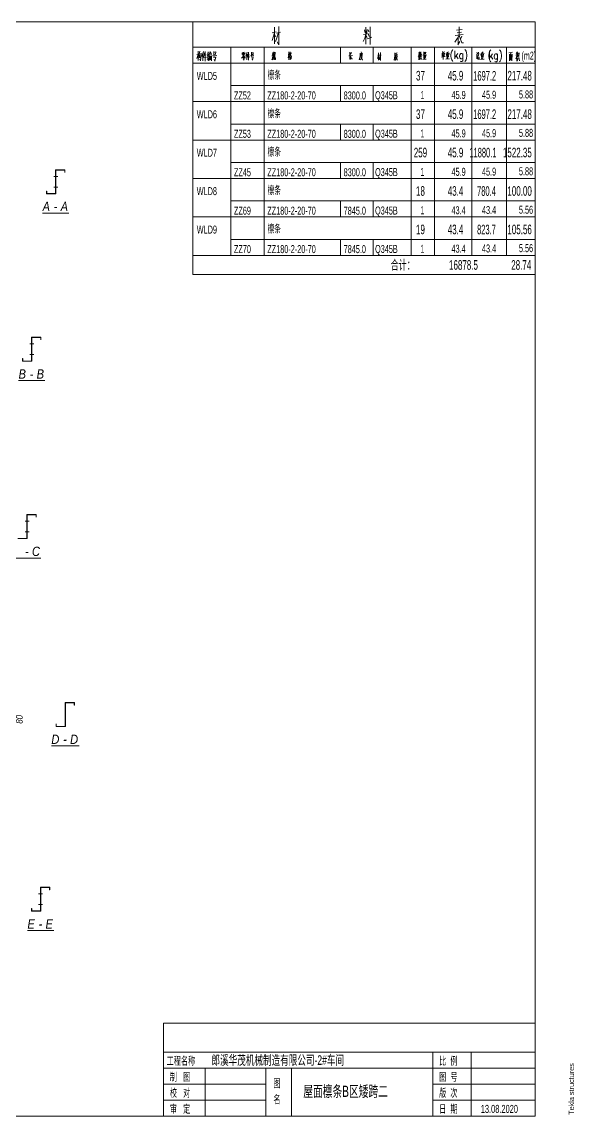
# Model space of a CAD drawing. Extents: x 857 to 4439, y -1249 to 4637.
# Drawn here: x 3048.7 to 3255.3, y 4227.2 to 4637.2 of the extents above; entities that cross this region are included whole.
import ezdxf

# ---------------------------------------------------------------- set-up
doc = ezdxf.new("R2010")
doc.units = 0
doc.header["$LTSCALE"] = 1000
doc.header["$MEASUREMENT"] = 0
doc.linetypes.add('XKITLINE00', pattern=[0])
for name, color, linetype, lineweight in [('Bolt', 7, 'Continuous', 0), ('DrawingSheet', 5, 'Continuous', 0), ('OtherObjectType', 1, 'Continuous', 0), ('Part', 2, 'Continuous', 0), ('Z-DIMENSIONS', 1, 'Continuous', 0)]:
    doc.layers.add(name, color=color, linetype=linetype, lineweight=lineweight)
doc.styles.add('Arial', font='arial.ttf')
doc.styles.add('Arial Italic', font='ariali.ttf')
doc.styles.add('宋体', font='arial.ttf')

# ---------------------------------------------------------------- blocks, each defined once
blk = doc.blocks.new('屋面檩条B区矮跨二')
at = {"layer": 'Bolt', "color": 3, "linetype": 'XKITLINE00', "lineweight": 0}
for p, q in [((408.76, 357.08), (410.26, 357.08)), ((409.46, 357.43), (409.56, 357.43)), ((409.46, 357.43), (409.56, 357.43)), ((409.46, 357.08), (409.56, 357.08)), ((409.46, 356.73), (409.56, 356.73)), ((409.46, 356.73), (409.56, 356.73)), ((408.76, 353.08), (410.26, 353.08)), ((409.46, 353.43), (409.56, 353.43)), ((409.46, 353.43), (409.56, 353.43)), ((409.46, 353.08), (409.56, 353.08)), ((409.46, 352.73), (409.56, 352.73)), ((409.46, 352.73), (409.56, 352.73)), ((399.77, 294.32), (401.27, 294.32)), ((400.47, 294.67), (400.57, 294.67)), ((400.47, 294.67), (400.57, 294.67)), ((400.47, 294.32), (400.57, 294.32)), ((400.47, 293.97), (400.57, 293.97)), ((400.47, 293.97), (400.57, 293.97)), ((399.77, 290.32), (401.27, 290.32)), ((400.47, 290.67), (400.57, 290.67)), ((400.47, 290.67), (400.57, 290.67)), ((400.47, 290.32), (400.57, 290.32)), ((400.47, 289.97), (400.57, 289.97)), ((400.47, 289.97), (400.57, 289.97)), ((398.02, 227.87), (399.52, 227.87)), ((398.72, 228.22), (398.82, 228.22)), ((398.72, 228.22), (398.82, 228.22)), ((398.72, 227.87), (398.82, 227.87)), ((398.72, 227.52), (398.82, 227.52)), ((398.72, 227.52), (398.82, 227.52)), ((398.02, 223.87), (399.52, 223.87)), ((398.72, 224.22), (398.82, 224.22)), ((398.72, 224.22), (398.82, 224.22)), ((398.72, 223.87), (398.82, 223.87)), ((398.72, 223.52), (398.82, 223.52)), ((398.72, 223.52), (398.82, 223.52)), ((403.09, 88.26), (404.59, 88.26)), ((403.79, 88.61), (403.89, 88.61)), ((403.79, 87.91), (403.89, 87.91)), ((403.09, 84.26), (404.59, 84.26)), ((403.79, 84.61), (403.89, 84.61)), ((403.79, 83.91), (403.89, 83.91))]:
    blk.add_line(p, q, dxfattribs=at)
at = {"layer": 'DrawingSheet', "color": 5, "linetype": 'XKITLINE00', "lineweight": 0}
for p, q in [((589, 415), (5, 415)), ((589, 5), (589, 415)), ((5, 5), (589, 5))]:
    blk.add_line(p, q, dxfattribs=at)
at = {"layer": 'OtherObjectType', "color": 6, "linetype": 'XKITLINE00', "lineweight": 0}
for p, q in [((460.84, 415), (460.84, 399.52)), ((460.84, 405.52), (589, 405.52)), ((475, 405.52), (475, 399.52)), ((487.48, 405.52), (487.48, 399.52)), ((516.04, 405.52), (516.04, 399.52)), ((528.28, 405.52), (528.28, 399.52)), ((542.56, 405.52), (542.56, 399.52)), ((551.32, 405.52), (551.32, 399.52)), ((565.24, 405.52), (565.24, 399.52)), ((578.2, 405.52), (578.2, 399.52)), ((460.84, 399.52), (460.84, 391.12)), ((589, 399.52), (460.84, 399.52)), ((475, 399.52), (475, 391.12)), ((487.48, 399.52), (487.48, 391.12)), ((542.56, 399.52), (542.56, 391.12)), ((551.32, 399.52), (551.32, 391.12)), ((565.24, 399.52), (565.24, 391.12)), ((578.2, 399.52), (578.2, 391.12)), ((460.84, 391.12), (460.84, 385.12)), ((475, 391.12), (475, 385.12)), ((475, 391.12), (589, 391.12)), ((487.48, 391.12), (487.48, 385.12)), ((516.04, 391.12), (516.04, 385.12)), ((528.28, 391.12), (528.28, 385.12)), ((542.56, 391.12), (542.56, 385.12)), ((551.32, 391.12), (551.32, 385.12)), ((565.24, 391.12), (565.24, 385.12)), ((578.2, 391.12), (578.2, 385.12)), ((460.84, 385.12), (460.84, 376.72)), ((589, 385.12), (460.84, 385.12)), ((475, 385.12), (589, 385.12)), ((475, 385.12), (475, 376.72)), ((487.48, 385.12), (487.48, 376.72)), ((542.56, 385.12), (542.56, 376.72)), ((551.32, 385.12), (551.32, 376.72)), ((565.24, 385.12), (565.24, 376.72)), ((578.2, 385.12), (578.2, 376.72)), ((460.84, 376.72), (460.84, 370.72)), ((475, 376.72), (475, 370.72)), ((475, 376.72), (589, 376.72)), ((487.48, 376.72), (487.48, 370.72)), ((516.04, 376.72), (516.04, 370.72)), ((528.28, 376.72), (528.28, 370.72)), ((542.56, 376.72), (542.56, 370.72)), ((551.32, 376.72), (551.32, 370.72)), ((565.24, 376.72), (565.24, 370.72)), ((578.2, 376.72), (578.2, 370.72)), ((460.84, 370.72), (460.84, 362.32)), ((589, 370.72), (460.84, 370.72)), ((475, 370.72), (589, 370.72)), ((475, 370.72), (475, 362.32)), ((487.48, 370.72), (487.48, 362.32)), ((542.56, 370.72), (542.56, 362.32)), ((551.32, 370.72), (551.32, 362.32)), ((565.24, 370.72), (565.24, 362.32)), ((578.2, 370.72), (578.2, 362.32)), ((460.84, 362.32), (460.84, 356.32)), ((475, 362.32), (475, 356.32)), ((475, 362.32), (589, 362.32)), ((487.48, 362.32), (487.48, 356.32)), ((516.04, 362.32), (516.04, 356.32)), ((528.28, 362.32), (528.28, 356.32)), ((542.56, 362.32), (542.56, 356.32)), ((551.32, 362.32), (551.32, 356.32)), ((565.24, 362.32), (565.24, 356.32)), ((578.2, 362.32), (578.2, 356.32)), ((460.84, 356.32), (460.84, 347.92)), ((589, 356.32), (460.84, 356.32)), ((475, 356.32), (589, 356.32)), ((475, 356.32), (475, 347.92)), ((487.48, 356.32), (487.48, 347.92)), ((542.56, 356.32), (542.56, 347.92)), ((551.32, 356.32), (551.32, 347.92)), ((565.24, 356.32), (565.24, 347.92)), ((578.2, 356.32), (578.2, 347.92)), ((460.84, 347.92), (460.84, 341.92)), ((475, 347.92), (475, 341.92)), ((475, 347.92), (589, 347.92)), ((487.48, 347.92), (487.48, 341.92)), ((516.04, 347.92), (516.04, 341.92)), ((528.28, 347.92), (528.28, 341.92)), ((542.56, 347.92), (542.56, 341.92)), ((551.32, 347.92), (551.32, 341.92)), ((565.24, 347.92), (565.24, 341.92)), ((578.2, 347.92), (578.2, 341.92)), ((460.84, 341.92), (460.84, 333.52)), ((589, 341.92), (460.84, 341.92)), ((475, 341.92), (589, 341.92)), ((475, 341.92), (475, 333.52)), ((487.48, 341.92), (487.48, 333.52)), ((542.56, 341.92), (542.56, 333.52)), ((551.32, 341.92), (551.32, 333.52)), ((565.24, 341.92), (565.24, 333.52)), ((578.2, 341.92), (578.2, 333.52)), ((460.84, 333.52), (460.84, 327.52)), ((475, 333.52), (475, 327.52)), ((475, 333.52), (589, 333.52)), ((487.48, 333.52), (487.48, 327.52)), ((516.04, 333.52), (516.04, 327.52)), ((528.28, 333.52), (528.28, 327.52)), ((542.56, 333.52), (542.56, 327.52)), ((551.32, 333.52), (551.32, 327.52)), ((565.24, 333.52), (565.24, 327.52)), ((578.2, 333.52), (578.2, 327.52)), ((460.84, 327.52), (460.84, 320.32)), ((460.84, 327.52), (589, 327.52)), ((475, 327.52), (589, 327.52)), ((460.84, 320.32), (589, 320.32))]:
    blk.add_line(p, q, dxfattribs=at)
at = {"layer": 'OtherObjectType', "color": 2, "linetype": 'XKITLINE00', "lineweight": 0}
for p, q in [((490.48, 408.07), (491.35, 410.89)), ((491.96, 411.21), (490.57, 410.89)), ((491.35, 406.74), (491.35, 413.07)), ((491.87, 409.41), (491.35, 410.45)), ((492.14, 410.83), (493.59, 411.12)), ((492.92, 410.98), (492.25, 408.97)), ((493.04, 413.27), (493.04, 406.36)), ((524.73, 410.22), (526.24, 410.51)), ((525.02, 412.02), (525.26, 410.89)), ((525.63, 410.37), (525.14, 408.89)), ((525.63, 413.07), (525.63, 406.65)), ((525.63, 410.08), (526.07, 409.12)), ((526.13, 412.17), (525.81, 410.45)), ((526.48, 412.08), (526.74, 411.21)), ((526.48, 410.69), (526.79, 409.55)), ((527.2, 406.51), (527.2, 413.13)), ((562.04, 410.22), (559.07, 409.84)), ((559.45, 411.88), (561.69, 412.17)), ((559.74, 410.89), (561.37, 411.12)), ((560.53, 413.13), (560.53, 410.08)), ((492.25, 408.97), (491.7, 407.7)), ((493.04, 406.36), (492.43, 407.55)), ((525.14, 408.89), (524.62, 407.7)), ((526.01, 408.6), (527.87, 409.26)), ((559.86, 408.89), (558.9, 407.46)), ((560.47, 409.99), (559.86, 408.89)), ((559.97, 406.42), (560.76, 407.7)), ((560.09, 409.12), (560.09, 406.59)), ((560.47, 409.84), (561.48, 407.09)), ((561.51, 409.64), (560.96, 408.51)), ((561.48, 407.09), (562.15, 407.09)), ((449.8, 39.8), (589, 39.8)), ((449.8, 39.8), (449.8, 5)), ((589, 39.8), (589, 5)), ((449.8, 5), (589, 5))]:
    blk.add_line(p, q, dxfattribs=at)
at = {"layer": 'OtherObjectType', "color": 4, "linetype": 'XKITLINE00', "lineweight": 0}
for p, q in [((462.28, 401.29), (462.76, 402.8)), ((463.09, 402.95), (462.34, 402.8)), ((462.76, 403.98), (462.76, 400.49)), ((462.76, 402.47), (463, 402.16)), ((463.03, 402.08), (463.23, 402.87)), ((463.17, 401.52), (463.44, 402.54)), ((463.23, 402.87), (463.42, 403.98)), ((463.23, 402.91), (463.93, 403.07)), ((463.67, 401.36), (463.48, 401.9)), ((463.93, 403.22), (463.83, 401.44)), ((464.82, 403.9), (464.2, 402.08)), ((464.58, 403.14), (464.58, 400.39)), ((465.03, 402.58), (464.84, 401.87)), ((465.11, 403.41), (465.03, 402.58)), ((465.05, 402.58), (465.82, 402.7)), ((465.42, 403.94), (465.42, 400.28)), ((466.21, 402.39), (466.6, 402.58)), ((466.71, 401.9), (466.21, 401.6)), ((466.6, 403.74), (466.27, 402.43)), ((466.71, 402.87), (466.27, 401.63)), ((466.93, 401.9), (466.81, 401.21)), ((466.98, 403.55), (466.93, 401.9)), ((467.7, 402.7), (466.95, 402.58)), ((466.98, 400.53), (466.95, 402.23)), ((466.98, 403.22), (467.66, 403.34)), ((466.98, 402.04), (467.78, 402.16)), ((467.25, 402.04), (467.25, 400.72)), ((467.27, 403.94), (467.44, 403.48)), ((467.49, 400.72), (467.53, 402.12)), ((467.7, 403.41), (467.64, 402.7)), ((467.82, 402.23), (467.76, 400.36)), ((468.2, 402.27), (469.75, 402.43)), ((468.65, 403.9), (468.65, 402.62)), ((468.65, 403.59), (469.36, 403.72)), ((469.42, 402.87), (468.65, 402.8)), ((468.76, 402.31), (468.65, 401.63)), ((469.44, 401.87), (469.09, 400.24)), ((469.42, 403.82), (469.36, 402.87)), ((479.51, 401.9), (479.08, 401.35)), ((479.31, 403.35), (479.22, 402.73)), ((479.29, 403.16), (480.36, 403.31)), ((479.39, 402.85), (479.66, 402.92)), ((479.39, 402.56), (479.66, 402.61)), ((479.41, 403.48), (480.2, 403.62)), ((479.83, 402.5), (479.51, 401.9)), ((479.7, 401.99), (479.85, 401.7)), ((479.8, 403.52), (479.8, 402.59)), ((479.8, 402.38), (480.4, 401.57)), ((479.93, 402.92), (480.2, 402.98)), ((479.93, 402.61), (480.2, 402.69)), ((480.38, 403.41), (480.28, 402.92)), ((481.21, 403.64), (480.71, 402.13)), ((481.02, 403.02), (481.02, 400.74)), ((481.26, 402.2), (481.13, 401.6)), ((481.19, 401.76), (482.16, 401.9)), ((481.34, 402.89), (481.26, 402.2)), ((481.42, 402.56), (482.06, 402.65)), ((481.71, 403.68), (481.71, 400.64)), ((482.41, 402.28), (483.69, 402.42)), ((483.42, 401.86), (482.74, 401.72)), ((482.78, 403.64), (482.78, 402.59)), ((482.78, 403.39), (483.4, 403.45)), ((483.42, 402.79), (482.78, 402.73)), ((482.87, 402.32), (482.78, 401.76)), ((483.45, 401.96), (483.15, 400.6)), ((483.42, 403.58), (483.38, 402.79)), ((491.02, 402.43), (490.4, 402.31)), ((490.46, 402.89), (490.98, 402.99)), ((490.75, 402.29), (490.59, 401.4)), ((490.71, 402.08), (490.96, 401.52)), ((490.81, 403.57), (490.75, 402.29)), ((491.23, 401.9), (490.98, 401.21)), ((491.11, 403.72), (491.11, 401.96)), ((491.6, 403.55), (491.11, 403.49)), ((491.37, 403.1), (491.23, 401.9)), ((491.39, 402.14), (491.39, 401.07)), ((491.56, 401.96), (491.6, 403.69)), ((496.79, 402.74), (496.44, 401.54)), ((496.5, 402.74), (497, 402.87)), ((496.79, 403.82), (496.79, 400.88)), ((496.79, 403.72), (496.79, 400.84)), ((496.79, 402.54), (496.96, 402.14)), ((497.27, 402.33), (496.9, 401.73)), ((497.31, 403.82), (497.06, 402.7)), ((497.19, 403.22), (497.66, 403.34)), ((497.21, 401.94), (497.21, 400.84)), ((497.21, 401.81), (497.64, 401.87)), ((497.23, 402.97), (497.74, 401.94)), ((497.41, 402.66), (497.27, 402.33)), ((497.7, 403.4), (497.41, 402.66)), ((497.64, 401.96), (497.62, 401.15)), ((497.74, 401.94), (497.93, 401.94)), ((519.16, 402.27), (520.53, 402.46)), ((519.61, 403.66), (519.61, 401.01)), ((519.95, 403.1), (519.61, 402.64)), ((519.8, 402.33), (520.26, 401.11)), ((520.19, 403.58), (519.95, 403.1)), ((523.42, 402.31), (523.26, 401.3)), ((523.46, 403.33), (523.42, 402.31)), ((523.46, 403.06), (524.44, 403.24)), ((523.48, 402.54), (524.44, 402.66)), ((523.65, 401.84), (524.15, 401.94)), ((523.73, 403.06), (523.73, 402.08)), ((523.73, 402.17), (524.13, 402.23)), ((523.81, 403.8), (523.92, 403.26)), ((524.06, 401.57), (524.17, 402.04)), ((524.08, 402.23), (524.1, 403.1)), ((529.96, 401.23), (530.37, 402.49)), ((530.64, 402.63), (530.02, 402.49)), ((530.37, 400.63), (530.37, 403.46)), ((530.58, 401.84), (530.37, 402.3)), ((530.7, 402.45), (531.35, 402.59)), ((531.04, 402.41), (530.75, 401.52)), ((531.1, 403.56), (531.1, 400.48)), ((536.39, 402.26), (536.31, 401.47)), ((536.41, 403.46), (536.39, 402.26)), ((537.26, 403.42), (536.41, 403.13)), ((536.46, 402.59), (537.45, 402.82)), ((536.62, 402.36), (536.62, 401.27)), ((537.2, 402.26), (536.62, 402.13)), ((536.93, 401.87), (536.85, 401.27)), ((536.89, 402.2), (536.91, 403.19)), ((537.24, 402.44), (537.2, 401.23)), ((545.61, 402.89), (545.2, 402)), ((545.28, 402.85), (545.99, 402.99)), ((545.28, 401.79), (545.78, 401.96)), ((545.37, 403.51), (545.49, 403.05)), ((545.59, 402.2), (545.43, 401.5)), ((545.61, 403.78), (545.61, 402.25)), ((545.61, 402.81), (545.9, 402.39)), ((545.82, 402.16), (545.72, 401.58)), ((545.86, 403.61), (545.76, 402.95)), ((546.03, 402.76), (545.9, 402.14)), ((545.95, 402.39), (546.36, 400.98)), ((546.11, 403.16), (546.03, 402.76)), ((546.03, 402.76), (546.52, 402.85)), ((546.23, 401.96), (546.09, 401.36)), ((546.17, 403.78), (546.11, 403.16)), ((546.3, 402.81), (546.23, 401.96)), ((546.85, 402.56), (548.22, 402.66)), ((547.23, 402.43), (547.23, 401.54)), ((547.23, 402.25), (547.95, 402.33)), ((547.25, 403.74), (547.25, 402.8)), ((547.25, 403.55), (547.95, 403.61)), ((547.25, 403.22), (547.85, 403.28)), ((547.95, 402.99), (547.25, 402.93)), ((547.33, 401.96), (547.81, 402)), ((547.58, 402.29), (547.58, 400.98)), ((547.97, 403.69), (547.93, 402.99)), ((547.97, 402.43), (547.93, 401.69)), ((553.84, 401.82), (555.23, 401.98)), ((554.19, 403.28), (554.19, 402.11)), ((554.94, 403.22), (554.19, 403.1)), ((554.19, 402.21), (554.98, 402.31)), ((554.27, 403.88), (554.44, 403.31)), ((554.29, 402.71), (554.85, 402.77)), ((554.58, 400.95), (554.58, 403.14)), ((554.85, 403.89), (554.63, 403.22)), ((554.96, 403.28), (554.9, 402.31)), ((555.49, 403), (556.88, 403.22)), ((556.2, 403.57), (555.76, 403.37)), ((555.78, 402.85), (555.83, 401.73)), ((555.81, 402.71), (556.61, 402.81)), ((556.67, 402.02), (555.83, 401.92)), ((555.87, 402.31), (556.47, 402.38)), ((556.49, 403.84), (556.2, 403.57)), ((556.2, 403.57), (556.2, 401.09)), ((556.65, 402.98), (556.57, 402.06)), ((557.54, 403.41), (557.42, 402.69)), ((557.42, 402.69), (557.42, 402.13)), ((557.42, 402.13), (557.54, 401.42)), ((557.75, 403.97), (557.54, 403.41)), ((557.96, 404.42), (557.75, 403.97)), ((558.18, 404.69), (557.96, 404.42)), ((558.93, 404.13), (558.93, 401.13)), ((560, 403.12), (558.93, 401.69)), ((559.36, 402.27), (560.09, 401.13)), ((560.75, 402.69), (560.63, 402.27)), ((560.63, 402.27), (560.63, 401.98)), ((560.63, 401.98), (560.75, 401.55)), ((560.96, 402.98), (560.75, 402.69)), ((561.18, 403.12), (560.96, 402.98)), ((561.49, 403.12), (561.18, 403.12)), ((561.7, 402.98), (561.49, 403.12)), ((561.91, 402.69), (561.7, 402.98)), ((561.91, 403.12), (561.91, 400.84)), ((562.67, 404.69), (562.88, 404.42)), ((562.88, 404.42), (563.09, 403.97)), ((563.09, 403.97), (563.31, 403.41)), ((563.31, 403.41), (563.42, 402.69)), ((563.42, 402.13), (563.31, 401.42)), ((563.42, 402.69), (563.42, 402.13)), ((567.16, 401.8), (567.04, 401.32)), ((567.16, 403.66), (567.35, 403.19)), ((567.16, 401.9), (567.41, 401.34)), ((567.18, 403.06), (567.18, 402.09)), ((567.18, 402.92), (567.84, 403.02)), ((567.8, 402.4), (567.18, 402.3)), ((567.43, 402.03), (567.66, 401.66)), ((567.78, 403.68), (567.62, 403.02)), ((567.84, 403.1), (567.78, 402.4)), ((567.91, 401.9), (568.13, 401.43)), ((568.46, 402.88), (569.83, 403.1)), ((569.17, 403.45), (568.73, 403.25)), ((568.75, 402.73), (568.81, 401.61)), ((568.77, 402.59), (569.56, 402.69)), ((569.64, 401.9), (568.81, 401.8)), ((568.84, 402.19), (569.44, 402.26)), ((569.46, 403.72), (569.17, 403.45)), ((569.17, 403.45), (569.17, 400.97)), ((569.62, 402.86), (569.54, 401.94)), ((571.69, 403.29), (571.59, 402.57)), ((571.59, 402.57), (571.59, 402.01)), ((571.59, 402.01), (571.69, 401.3)), ((571.9, 403.85), (571.69, 403.29)), ((571.88, 404.01), (571.88, 401.01)), ((572.97, 403), (571.88, 401.57)), ((572.13, 404.3), (571.9, 403.85)), ((572.35, 404.57), (572.13, 404.3)), ((572.31, 402.15), (573.06, 401.01)), ((573.7, 402.57), (573.61, 402.15)), ((573.61, 402.15), (573.61, 401.86)), ((573.61, 401.86), (573.7, 401.43)), ((573.92, 402.86), (573.7, 402.57)), ((574.13, 403), (573.92, 402.86)), ((574.46, 403), (574.13, 403)), ((574.67, 402.86), (574.46, 403)), ((574.88, 402.57), (574.67, 402.86)), ((574.88, 403), (574.88, 400.72)), ((575.64, 404.57), (575.85, 404.3)), ((575.85, 404.3), (576.06, 403.85)), ((576.06, 403.85), (576.28, 403.29)), ((576.28, 403.29), (576.37, 402.57)), ((576.37, 402.01), (576.28, 401.3)), ((576.37, 402.57), (576.37, 402.01)), ((580.45, 403.66), (579.16, 403.46)), ((579.34, 402.92), (579.36, 400.36)), ((580.28, 402.74), (579.34, 402.58)), ((579.63, 402.62), (579.63, 400.74)), ((579.88, 402.16), (579.63, 402.08)), ((579.7, 402.66), (579.81, 403.58)), ((579.97, 402.66), (579.95, 400.78)), ((580.22, 400.4), (580.31, 402.96)), ((581.93, 401.82), (581.7, 401.12)), ((581.76, 402.54), (582.35, 402.7)), ((582.3, 403.84), (581.83, 403.12)), ((582.1, 402.54), (581.93, 401.82)), ((582.1, 403.42), (582.1, 400.28)), ((582.1, 402.32), (582.33, 401.86)), ((582.47, 403.46), (582.47, 401.86)), ((582.47, 403.16), (582.92, 403.3)), ((582.92, 402.12), (582.47, 402)), ((582.94, 403.38), (582.89, 402.12)), ((463.56, 401.63), (463.09, 401.48)), ((463.71, 400.36), (463.42, 400.99)), ((463.83, 401.44), (463.71, 400.36)), ((464.78, 401.63), (465.94, 401.79)), ((466.21, 400.92), (466.71, 401.44)), ((466.81, 401.21), (466.54, 400.45)), ((467.16, 401.4), (467.64, 401.48)), ((467.76, 400.36), (467.64, 400.69)), ((469.42, 401.75), (468.59, 401.6)), ((469.09, 400.24), (468.82, 400.88)), ((479.58, 401.47), (480.05, 401.57)), ((479.6, 401.16), (480.01, 400.7)), ((480.11, 401.63), (479.78, 400.97)), ((480.4, 401.57), (480.49, 401.57)), ((483.15, 400.6), (482.93, 401.12)), ((490.59, 401.4), (490.36, 400.8)), ((490.98, 401.21), (490.67, 400.84)), ((491.39, 401.07), (491.46, 400.94)), ((491.46, 400.94), (491.75, 400.94)), ((491.75, 400.94), (491.73, 401.63)), ((497.21, 401.07), (497.66, 401.15)), ((519.95, 401.51), (519.53, 400.91)), ((520.26, 401.11), (520.53, 401.15)), ((523.26, 401.3), (523.07, 400.78)), ((523.28, 400.72), (523.9, 401.28)), ((523.65, 401.67), (524.35, 400.72)), ((523.9, 401.28), (524.06, 401.57)), ((524.35, 400.72), (524.5, 400.72)), ((530.75, 401.52), (530.5, 400.96)), ((531.1, 400.48), (530.83, 401)), ((536.31, 401.47), (536.12, 400.67)), ((536.72, 400.87), (536.44, 400.58)), ((536.85, 401.27), (536.72, 400.87)), ((536.97, 401.27), (537.41, 400.62)), ((545.57, 401.17), (545.34, 400.9)), ((545.43, 401.5), (545.86, 401.17)), ((545.72, 401.58), (545.57, 401.17)), ((546.09, 401.36), (545.78, 400.84)), ((546.36, 400.98), (546.57, 400.98)), ((546.92, 400.9), (548.12, 400.99)), ((547.16, 401.3), (547.95, 401.36)), ((547.95, 401.69), (547.23, 401.63)), ((556.88, 401.13), (555.52, 400.99)), ((556.57, 401.55), (555.81, 401.46)), ((557.54, 401.42), (557.75, 400.84)), ((557.75, 400.84), (557.96, 400.41)), ((557.96, 400.41), (558.18, 400.12)), ((560.75, 401.55), (560.96, 401.26)), ((560.96, 401.26), (561.18, 401.13)), ((561.18, 400.12), (560.96, 400.27)), ((561.18, 401.13), (561.49, 401.13)), ((561.49, 400.12), (561.18, 400.12)), ((561.49, 401.13), (561.7, 401.26)), ((561.7, 400.27), (561.49, 400.12)), ((561.7, 401.26), (561.91, 401.55)), ((561.82, 400.41), (561.7, 400.27)), ((561.91, 400.84), (561.82, 400.41)), ((562.88, 400.41), (562.67, 400.12)), ((563.09, 400.84), (562.88, 400.41)), ((563.31, 401.42), (563.09, 400.84)), ((567.41, 401.34), (567.62, 401.06)), ((567.62, 401.06), (567.95, 400.91)), ((567.95, 400.91), (567.86, 401.51)), ((569.83, 401.01), (568.5, 400.87)), ((569.54, 401.43), (568.77, 401.34)), ((571.69, 401.3), (571.9, 400.72)), ((571.9, 400.72), (572.13, 400.29)), ((572.13, 400.29), (572.35, 400)), ((573.7, 401.43), (573.92, 401.14)), ((573.92, 401.14), (574.13, 401.01)), ((574.13, 400), (573.92, 400.15)), ((574.13, 401.01), (574.46, 401.01)), ((574.46, 400), (574.13, 400)), ((574.46, 401.01), (574.67, 401.14)), ((574.67, 400.15), (574.46, 400)), ((574.67, 401.14), (574.88, 401.43)), ((574.79, 400.29), (574.67, 400.15)), ((574.88, 400.72), (574.79, 400.29)), ((575.85, 400.29), (575.64, 400)), ((576.06, 400.72), (575.85, 400.29)), ((576.28, 401.3), (576.06, 400.72)), ((579.36, 400.66), (580.22, 400.82)), ((579.63, 401.48), (579.88, 401.58)), ((582.58, 401.58), (582.25, 400.24)), ((582.85, 401.62), (583.05, 400.36))]:
    blk.add_line(p, q, dxfattribs=at)
at = {"layer": 'OtherObjectType', "color": 1, "linetype": 'XKITLINE00', "lineweight": 0}
for p, q in [((404.57, 343.33), (414.45, 343.33)), ((395.58, 280.57), (405.46, 280.57)), ((393.58, 214.12), (403.97, 214.12)), ((407.85, 143.69), (418.24, 143.69)), ((398.9, 74.51), (408.78, 74.51))]:
    blk.add_line(p, q, dxfattribs=at)
at = {"layer": 'OtherObjectType', "color": 3, "linetype": 'XKITLINE00', "lineweight": 0}
for p, q in [((449.8, 29), (589, 29)), ((550.6, 29), (550.6, 5)), ((565, 29), (565, 5)), ((449.8, 23), (589, 23)), ((465.4, 23), (465.4, 5)), ((488.2, 23), (488.2, 5)), ((497.8, 23), (497.8, 5)), ((449.8, 17), (488.2, 17)), ((550.6, 17), (589, 17)), ((449.8, 11), (488.2, 11)), ((550.6, 11), (589, 11))]:
    blk.add_line(p, q, dxfattribs=at)
at = {"layer": 'Part', "color": 2, "linetype": 'XKITLINE00', "lineweight": 0}
for p, q in [((412.96, 359.58), (409.46, 359.58)), ((409.46, 359.58), (409.46, 350.68)), ((409.56, 350.58), (409.56, 359.48)), ((409.56, 359.48), (412.86, 359.48)), ((412.86, 359.48), (412.86, 358.58)), ((412.86, 358.58), (412.96, 358.58)), ((412.96, 358.58), (412.96, 359.58)), ((406.16, 351.58), (406.06, 351.58)), ((406.06, 351.58), (406.06, 350.58)), ((406.06, 350.58), (409.56, 350.58)), ((406.16, 350.68), (406.16, 351.58)), ((409.46, 350.68), (406.16, 350.68)), ((403.97, 296.82), (400.47, 296.82)), ((400.47, 296.82), (400.47, 287.92)), ((400.57, 287.82), (400.57, 296.72)), ((400.57, 296.72), (403.87, 296.72)), ((403.87, 296.72), (403.87, 295.82)), ((403.87, 295.82), (403.97, 295.82)), ((403.97, 295.82), (403.97, 296.82)), ((397.17, 288.82), (397.07, 288.82)), ((397.07, 288.82), (397.07, 287.82)), ((397.07, 287.82), (400.57, 287.82)), ((397.17, 287.92), (397.17, 288.82)), ((400.47, 287.92), (397.17, 287.92)), ((402.22, 230.37), (398.72, 230.37)), ((398.72, 230.37), (398.72, 221.47)), ((398.82, 221.37), (398.82, 230.27)), ((398.82, 230.27), (402.12, 230.27)), ((402.12, 230.27), (402.12, 229.37)), ((402.22, 229.37), (402.22, 230.37)), ((402.12, 229.37), (402.22, 229.37)), ((398.72, 221.47), (395.42, 221.47)), ((395.32, 221.37), (398.82, 221.37)), ((416.5, 159.94), (413, 159.94)), ((413, 159.94), (413, 151.04)), ((416.5, 158.94), (416.5, 159.94)), ((413.1, 150.94), (413.1, 159.84)), ((413.1, 159.84), (416.4, 159.84)), ((416.4, 159.84), (416.4, 158.94)), ((416.4, 158.94), (416.5, 158.94)), ((409.7, 151.94), (409.6, 151.94)), ((409.6, 151.94), (409.6, 150.94)), ((409.7, 151.04), (409.7, 151.94)), ((409.6, 150.94), (413.1, 150.94)), ((413, 151.04), (409.7, 151.04)), ((407.29, 90.76), (403.79, 90.76)), ((403.79, 90.76), (403.79, 81.86)), ((403.89, 81.76), (403.89, 90.66)), ((403.89, 90.66), (407.19, 90.66)), ((407.19, 90.66), (407.19, 89.76)), ((407.29, 89.76), (407.29, 90.76)), ((407.19, 89.76), (407.29, 89.76)), ((400.49, 82.76), (400.39, 82.76)), ((400.39, 82.76), (400.39, 81.76)), ((400.49, 81.86), (400.49, 82.76)), ((400.39, 81.76), (403.89, 81.76)), ((403.79, 81.86), (400.49, 81.86))]:
    blk.add_line(p, q, dxfattribs=at)
at = {"layer": 'OtherObjectType', "color": 4, "style": '宋体'}
for s, height, width, p in [('(m2)', 3, 0.51, (583.84, 400.84)), ('37', 3.6, 0.595, (544.36, 393.04)), ('45.9', 3.6, 0.595, (556.24, 393.04)), ('217.48', 3.6, 0.595, (578.56, 393.04)), ('37', 3.6, 0.595, (544.36, 378.64)), ('45.9', 3.6, 0.595, (556.24, 378.64)), ('217.48', 3.6, 0.595, (578.56, 378.64)), ('259', 3.6, 0.595, (543.52, 364.24)), ('45.9', 3.6, 0.595, (556.24, 364.24)), ('1522.35', 3.6, 0.595, (576.88, 364.24)), ('18', 3.6, 0.595, (544.36, 349.84)), ('43.4', 3.6, 0.595, (556.24, 349.84)), ('100.00', 3.6, 0.595, (578.56, 349.84)), ('19', 3.6, 0.595, (544.36, 335.44)), ('43.4', 3.6, 0.595, (556.24, 335.44)), ('105.56', 3.6, 0.595, (578.56, 335.44)), ('工程名称', 3, 0.6375, (451, 24.2)), ('比  例', 3, 0.6375, (553, 24.2)), ('制   图', 3, 0.6375, (452.2, 18.2)), ('图  号', 3, 0.6375, (553, 18.2)), ('图', 3, 0.6375, (490.96, 15.8)), ('校   对', 3, 0.6375, (452.2, 12.2)), ('名', 3, 0.6375, (490.96, 9.8)), ('版  次', 3, 0.6375, (553, 12.2)), ('审   定', 3, 0.6375, (452.2, 6.2)), ('日  期', 3, 0.6375, (553, 6.2))]:
    blk.add_text(s, height=height, dxfattribs=dict(at, width=width)).set_placement(p)
at = {"layer": 'OtherObjectType', "color": 7, "style": '宋体'}
for s, height, width, p in [('WLD5', 3, 0.595, (462.28, 393.28)), ('檩条', 3, 0.595, (488.8, 393.64)), ('ZZ52', 3, 0.595, (476.2, 385.96)), ('ZZ180-2-20-70', 3, 0.595, (488.68, 385.96)), ('8300.0', 3, 0.595, (517.27, 385.95)), ('Q345B', 3, 0.595, (529.03, 386.02)), ('1', 3, 0.595, (545.98, 386.08)), ('45.9', 3, 0.595, (557.64, 386.12)), ('45.9', 3, 0.595, (569.05, 386.2)), ('5.88', 3, 0.595, (582.88, 386.32)), ('WLD6', 3, 0.595, (462.28, 378.88)), ('檩条', 3, 0.595, (488.8, 379.24)), ('ZZ53', 3, 0.595, (476.2, 371.56)), ('ZZ180-2-20-70', 3, 0.595, (488.68, 371.56)), ('8300.0', 3, 0.595, (517.27, 371.55)), ('Q345B', 3, 0.595, (529.03, 371.62)), ('1', 3, 0.595, (545.98, 371.68)), ('45.9', 3, 0.595, (557.64, 371.72)), ('45.9', 3, 0.595, (569.05, 371.8)), ('5.88', 3, 0.595, (582.88, 371.92)), ('WLD7', 3, 0.595, (462.28, 364.48)), ('檩条', 3, 0.595, (488.8, 364.84)), ('ZZ45', 3, 0.595, (476.2, 357.16)), ('ZZ180-2-20-70', 3, 0.595, (488.68, 357.16)), ('8300.0', 3, 0.595, (517.27, 357.15)), ('Q345B', 3, 0.595, (529.03, 357.22)), ('1', 3, 0.595, (545.98, 357.28)), ('45.9', 3, 0.595, (557.64, 357.32)), ('45.9', 3, 0.595, (569.05, 357.4)), ('5.88', 3, 0.595, (582.88, 357.52)), ('WLD8', 3, 0.595, (462.28, 350.08)), ('檩条', 3, 0.595, (488.8, 350.44)), ('ZZ69', 3, 0.595, (476.2, 342.76)), ('ZZ180-2-20-70', 3, 0.595, (488.68, 342.76)), ('7845.0', 3, 0.595, (517.27, 342.75)), ('Q345B', 3, 0.595, (529.03, 342.82)), ('1', 3, 0.595, (545.98, 342.88)), ('43.4', 3, 0.595, (557.64, 342.92)), ('43.4', 3, 0.595, (569.05, 343)), ('5.56', 3, 0.595, (582.88, 343.12)), ('WLD9', 3, 0.595, (462.28, 335.68)), ('檩条', 3, 0.595, (488.8, 336.04)), ('ZZ70', 3, 0.595, (476.2, 328.36)), ('ZZ180-2-20-70', 3, 0.595, (488.68, 328.36)), ('7845.0', 3, 0.595, (517.27, 328.35)), ('Q345B', 3, 0.595, (529.03, 328.42)), ('1', 3, 0.595, (545.98, 328.48)), ('43.4', 3, 0.595, (557.64, 328.52)), ('43.4', 3, 0.595, (569.05, 328.6)), ('5.56', 3, 0.595, (582.88, 328.72)), ('合计：', 3.6, 0.595, (534.88, 322.12)), ('郎溪华茂机械制造有限公司-2#车间', 3.6, 0.6375, (467.8, 24.2)), ('屋面檩条B区矮跨二', 4.2, 0.6375, (502.15, 12.2)), ('13.08.2020', 3, 0.6375, (568.6, 6.2))]:
    blk.add_text(s, height=height, dxfattribs=dict(at, width=width)).set_placement(p)
at = {"layer": 'OtherObjectType', "color": 6, "style": '宋体'}
for s, width, p in [('1697.2', 0.51, (565.78, 393.01)), ('1697.2', 0.51, (565.78, 378.61)), ('11880.1', 0.51, (564.34, 364.21)), ('780.4', 0.51, (567.22, 349.81)), ('823.7', 0.51, (567.22, 335.41)), ('16878.5', 0.595, (556.72, 322.12)), ('28.74', 0.595, (580, 322.12))]:
    blk.add_text(s, height=3.6, dxfattribs=dict(at, width=width)).set_placement(p)
at = {"layer": 'OtherObjectType', "color": 1, "style": 'Arial Italic', "width": 0.85}
for s, p in [('A', (404.57, 344.08)), ('-', (408.73, 344.08)), ('A', (411.33, 344.08)), ('B', (395.58, 281.32)), ('B', (402.34, 281.32)), ('-', (399.74, 281.32)), ('C', (400.6, 214.87)), ('-', (398, 214.87)), ('D', (407.85, 144.44)), ('D', (414.87, 144.44)), ('-', (412.27, 144.44)), ('E', (398.9, 75.26)), ('E', (405.67, 75.26)), ('-', (403.06, 75.26))]:
    blk.add_text(s, height=3.5, dxfattribs=at).set_placement(p)
at = {"layer": 'Z-DIMENSIONS', "color": 3, "style": 'Arial Italic', "width": 0.85}
blk.add_text('80', height=2.5, rotation=90.0002, dxfattribs=at).set_placement((397.1, 152.02))
blk = doc.blocks.new('屋面檩条B区高跨一')
at = {"layer": 'DrawingSheet', "color": 5, "style": 'Arial', "width": 0.85}
blk.add_text('Tekla structures', height=2, rotation=90, dxfattribs=at).set_placement((4.5, 5.5))

msp = doc.modelspace()

# ---------------------------------------------------------------- block references
for name, p in [('屋面檩条B区矮跨二', (2651.82, 4222.21)), ('屋面檩条B区高跨一', (3250.82, 4222.21))]:
    msp.add_blockref(name, p)

doc.saveas('drawing.dxf')
